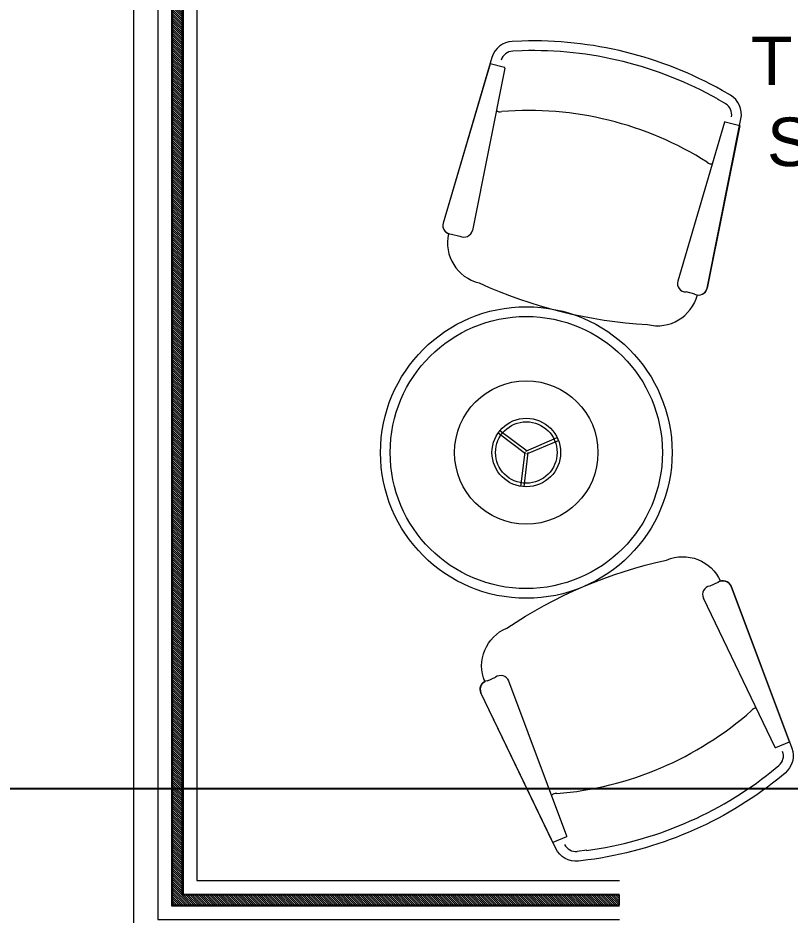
# Model space of a CAD drawing. Header units: centimetres. Extents: x 105417 to 110818, y -55119 to -48326.
# Drawn here: x 106085.6 to 106244.4, y -51966.5 to -51781.9 of the extents above; entities that cross this region are included whole.
import ezdxf

# ---------------------------------------------------------------- set-up
doc = ezdxf.new("R2010")
doc.units = ezdxf.units.CM
doc.header["$LTSCALE"] = 50
doc.header["$MEASUREMENT"] = 0
doc.layers.get('0').update_dxf_attribs({"color": 8})
doc.layers.add('BORD', color=5, linetype='Continuous')
doc.layers.add('COTE 50ème', color=1, linetype='Continuous')
for name, color, linetype, lineweight in [('CONSOLE ISOL.', 214, 'Continuous', 15), ('mobilimi', 8, 'Continuous', 9), ('WINDOWS', 21, 'Continuous', 5)]:
    doc.layers.add(name, color=color, linetype=linetype, lineweight=lineweight)
doc.layers.add('DEMOL', color=7, linetype='Continuous', lineweight=60, true_color=0xe6ac00)
doc.layers.add('HYPALON', color=7, linetype='Continuous', true_color=0xffaa00)
doc.styles.add('RS_TEXT_1.50', font='arial.ttf', dxfattribs={"height": 12.5})
doc.styles.add('RS_TXT_50', font='arial.ttf', dxfattribs={"height": 12.5})
doc.dimstyles.new('RS_50CM_LINEAIRE', dxfattribs={"dimscale": 5, "dimtxt": 12.5, "dimasz": 1.5, "dimexe": 1, "dimexo": 2.5, "dimgap": 1, "dimtad": 1, "dimdec": 1, "dimrnd": 0.5, "dimdsep": 46, "dimtxsty": 'RS_TXT_50', "dimblk1": 'ARCHTICK', "dimblk2": 'ARCHTICK', "dimsah": 1, "dimcen": 2.5, "dimdle": 1, "dimclrt": 4, "dimadec": 0, "dimazin": 2, "dimtfac": 1, "dimtdec": 1, "dimtix": 1, "dimtmove": 2, "dimatfit": 3, "dimfxl": 1, "dimtolj": 1, "dimtzin": 0, "dimarcsym": 0})

# ---------------------------------------------------------------- blocks, each defined once
blk = doc.blocks.new('_ArchTick')
at = {"color": 0, "linetype": 'ByBlock', "const_width": 0.15}
blk.add_lwpolyline([(-0.5, -0.5), (0.5, 0.5)], dxfattribs=at)
blk = doc.blocks.new('*D1044')
at = {"layer": 'COTE 50ème', "color": 0, "lineweight": -2, "ltscale": 0.5, "transparency": 16777216}
for p, q in [((106056.92, -52042.36), (106056.92, -51935.47)), ((106323.94, -51940.47), (106051.92, -51940.47)), ((106196.86, -52037.36), (106051.92, -52037.36))]:
    blk.add_line(p, q, dxfattribs=at)
at = {"layer": 'Defpoints', "color": 0, "ltscale": 0.5, "transparency": 16777216}
for p in [(106056.92, -51940.47), (106336.44, -51940.47), (106209.36, -52037.36)]:
    blk.add_point(p, dxfattribs=at)
at = {"layer": 'COTE 50ème', "color": 0, "lineweight": -2, "ltscale": 0.5, "transparency": 16777216, "xscale": 7.5, "yscale": 7.5, "zscale": 7.5}
for p, rotation in [((106056.92, -51940.47), 90), ((106056.92, -52037.36), 270)]:
    blk.add_blockref('_ArchTick', p, dxfattribs=dict(at, rotation=rotation))
at = {"layer": 'COTE 50ème', "color": 4, "ltscale": 0.5, "transparency": 16777216, "insert": (106045.54, -51988.92), "char_height": 12.5, "attachment_point": 5, "rotation": 90, "style": 'RS_TXT_50'}
blk.add_mtext('\\A1;97', dxfattribs=at)
blk = doc.blocks.new('*D1045')
at = {"layer": 'COTE 50ème', "color": 0, "lineweight": -2, "ltscale": 0.5, "transparency": 16777216}
for p, q in [((106056.92, -51945.47), (106056.92, -51665.47)), ((106312.44, -51670.47), (106051.92, -51670.47)), ((106323.94, -51940.47), (106051.92, -51940.47))]:
    blk.add_line(p, q, dxfattribs=at)
at = {"layer": 'Defpoints', "color": 0, "ltscale": 0.5, "transparency": 16777216}
for p in [(106056.92, -51670.47), (106324.94, -51670.47), (106336.44, -51940.47)]:
    blk.add_point(p, dxfattribs=at)
at = {"layer": 'COTE 50ème', "color": 0, "lineweight": -2, "ltscale": 0.5, "transparency": 16777216, "xscale": 7.5, "yscale": 7.5, "zscale": 7.5}
for p, rotation in [((106056.92, -51670.47), 90), ((106056.92, -51940.47), 270)]:
    blk.add_blockref('_ArchTick', p, dxfattribs=dict(at, rotation=rotation))
at = {"layer": 'COTE 50ème', "color": 4, "ltscale": 0.5, "transparency": 16777216, "insert": (106045.54, -51805.47), "char_height": 12.5, "attachment_point": 5, "rotation": 90, "style": 'RS_TXT_50'}
blk.add_mtext('\\A1;270', dxfattribs=at)
blk = doc.blocks.new('*D1060')
at = {"layer": 'COTE 50ème', "color": 0, "lineweight": -2, "ltscale": 0.5, "transparency": 16777216}
for p, q in [((106022.11, -51627.36), (106022.11, -51977.36)), ((106096.85, -51632.36), (106017.11, -51632.36)), ((106096.85, -51972.36), (106017.11, -51972.36))]:
    blk.add_line(p, q, dxfattribs=at)
at = {"layer": 'Defpoints', "color": 0, "ltscale": 0.5, "transparency": 16777216}
for p in [(106109.35, -51632.36), (106022.11, -51972.36), (106109.35, -51972.36)]:
    blk.add_point(p, dxfattribs=at)
at = {"layer": 'COTE 50ème', "color": 0, "lineweight": -2, "ltscale": 0.5, "transparency": 16777216, "xscale": 7.5, "yscale": 7.5, "zscale": 7.5}
for p, rotation in [((106022.11, -51632.36), 90), ((106022.11, -51972.36), 270)]:
    blk.add_blockref('_ArchTick', p, dxfattribs=dict(at, rotation=rotation))
at = {"layer": 'COTE 50ème', "color": 4, "ltscale": 0.5, "transparency": 16777216, "insert": (106010.72, -51802.36), "char_height": 12.5, "attachment_point": 5, "rotation": 90, "style": 'RS_TXT_50'}
blk.add_mtext('\\A1;340', dxfattribs=at)
blk = doc.blocks.new('*D1062')
at = {"layer": 'COTE 50ème', "color": 0, "lineweight": -2, "ltscale": 0.5, "transparency": 16777216}
for p, q in [((105995.75, -52042.36), (105995.75, -49967.36)), ((106966.85, -49972.36), (105990.75, -49972.36)), ((106196.86, -52037.36), (105990.75, -52037.36))]:
    blk.add_line(p, q, dxfattribs=at)
at = {"layer": 'Defpoints', "color": 0, "ltscale": 0.5, "transparency": 16777216}
for p in [(105995.75, -49972.36), (106979.35, -49972.36), (106209.36, -52037.36)]:
    blk.add_point(p, dxfattribs=at)
at = {"layer": 'COTE 50ème', "color": 0, "lineweight": -2, "ltscale": 0.5, "transparency": 16777216, "xscale": 7.5, "yscale": 7.5, "zscale": 7.5}
for p, rotation in [((105995.75, -49972.36), 90), ((105995.75, -52037.36), 270)]:
    blk.add_blockref('_ArchTick', p, dxfattribs=dict(at, rotation=rotation))
at = {"layer": 'COTE 50ème', "color": 4, "ltscale": 0.5, "transparency": 16777216, "insert": (105984.37, -51004.86), "char_height": 12.5, "attachment_point": 5, "rotation": 90, "style": 'RS_TXT_50'}
blk.add_mtext('\\A1;2065', dxfattribs=at)

msp = doc.modelspace()

# ---------------------------------------------------------------- hatches: boundary and pattern name
at = {"layer": 'WINDOWS'}
h = msp.add_hatch(dxfattribs=at)
h.set_pattern_fill('ANSI31', color=140, scale=2.5, angle=450)
h.set_pattern_definition([(135, (107309.3543, -53499.7897), (-0.22097087, -0.22097087), [])])
h.paths.add_polyline_path([(106209.35, -51964.36), (106209.35, -51962.36), (106119.35, -51962.36), (106119.35, -51642.36), (106209.35, -51642.36), (106209.35, -51640.36), (106117.35, -51640.36), (106117.35, -51964.36)])

# ---------------------------------------------------------------- linework, layer by layer
at = {"layer": 'BORD', "lineweight": 5, "ltscale": 0.5}
msp.add_lwpolyline([(106209.35, -52037.36), (108409.35, -52037.36), (108409.35, -51972.36), (108509.35, -51972.36), (108509.35, -51632.36), (108409.35, -51632.36), (108409.35, -50332.36), (108279.35, -50332.36), (108279.35, -50132.36), (107639.35, -50132.36), (107639.35, -49972.36), (106979.35, -49972.36), (106979.35, -50132.36), (106339.47, -50132.36), (106339.47, -50332.36), (106209.35, -50332.36), (106209.35, -51632.36), (106109.35, -51632.36), (106109.35, -51972.36), (106209.35, -51972.36)], close=True, dxfattribs=at)
at = {"layer": 'CONSOLE ISOL.', "lineweight": 5, "ltscale": 0.5}
msp.add_lwpolyline([(107309.35, -50822.36), (107309.35, -49972.36), (106979.35, -49972.36), (106979.35, -50132.36), (106339.47, -50132.36), (106339.47, -50332.36), (106209.35, -50332.36), (106209.35, -51632.36), (106109.35, -51632.36), (106109.35, -51972.36), (106209.35, -51972.36), (106209.36, -52037.36), (107161.85, -52037.36), (107161.85, -51542.36), (107079.35, -51542.36), (107079.35, -51297.36), (107044.35, -51297.36), (107044.35, -50822.36)], close=True, dxfattribs=at)
at = {"layer": 'HYPALON', "lineweight": 5, "ltscale": 0.5}
for points in [[(106209.35, -51637.36), (106114.35, -51637.36), (106114.35, -51967.36), (106209.35, -51967.36)], [(106209.35, -51640.16), (106117.15, -51640.16), (106117.15, -51964.56), (106209.35, -51964.56)], [(106209.35, -51642.56), (106119.55, -51642.56), (106119.55, -51962.16), (106209.35, -51962.16)], [(106209.35, -51645.36), (106122.35, -51645.36), (106122.35, -51959.36), (106209.35, -51959.36)]]:
    msp.add_lwpolyline(points, dxfattribs=at)
at = {"layer": 'mobilimi'}
for p, q in [((106189.32, -51788.61), (106187.37, -51788.7)), ((106182.7, -51791.3), (106173.05, -51824.09)), ((106185.67, -51792.03), (106182.7, -51791.3)), ((106185.75, -51792.17), (106179.06, -51825.58)), ((106229.45, -51798.51), (106231.14, -51799.5)), ((106230.96, -51803.33), (106221.34, -51836.01)), ((106234.06, -51803.98), (106227.35, -51837.5)), ((106231.1, -51803.25), (106234.06, -51803.98)), ((106174.76, -51826.33), (106176.51, -51826.76)), ((106224.8, -51838.67), (106223.05, -51838.24)), ((106190.35, -51871.03), (106184.72, -51866.8)), ((106189.98, -51871.54), (106184.34, -51867.3)), ((106190.04, -51871), (106196.53, -51868.23)), ((106190.29, -51871.58), (106196.77, -51868.81)), ((106189.85, -51871.25), (106189, -51878.25)), ((106190.48, -51871.32), (106189.63, -51878.32)), ((106229.58, -51898.05), (106227.93, -51898.76)), ((106244.29, -51930.82), (106232.29, -51898.81)), ((106241.33, -51931.96), (106226.59, -51901.24)), ((106182.17, -51918.26), (106183.83, -51917.55)), ((106198.5, -51950.21), (106186.54, -51918.31)), ((106195.62, -51951.56), (106180.84, -51920.73)), ((106241.48, -51932.01), (106244.29, -51930.82)), ((106240.61, -51936.95), (106242.12, -51935.71)), ((106198.43, -51950.36), (106195.62, -51951.56)), ((106202.59, -51953.15), (106200.65, -51953.38))]:
    msp.add_line(p, q, dxfattribs=at)
for points in [[(106225.35, -51838.86, 0.399393), (106227.35, -51837.5), (106234.33, -51802.63, 0.320293), (106232.15, -51797.77), (106230.46, -51796.79, 0.136318), (106189.24, -51786.61), (106187.28, -51786.7, 0.320293), (106183.09, -51789.98), (106173.05, -51824.09, 0.399393), (106174.18, -51826.23, 0.412368), (106180.45, -51836.39, 0.093652), (106215.08, -51844.94, 0.412368)], [(106230.1, -51897.78, -0.399393), (106232.29, -51898.81), (106244.77, -51932.1, -0.320293), (106243.39, -51937.25), (106241.89, -51938.49, -0.136318), (106202.82, -51955.14), (106200.88, -51955.37, -0.320293), (106196.22, -51952.8), (106180.84, -51920.73, -0.399393), (106181.61, -51918.44, -0.412368), (106186.17, -51907.41, -0.093652), (106218.99, -51893.43, -0.412368)]]:
    msp.add_lwpolyline(points, format="xyb", close=True, dxfattribs=at)
for radius in [30, 28, 14.75, 7.06, 6.33]:
    msp.add_circle((106190.16, -51871.29), radius, dxfattribs=at)
for centre, radius, start, end in [((106187.49, -51791.28), 2.58, 92.5557, 163.5954), ((106191.53, -51865.9), 77.32, 60.6106, 91.661), ((106185.64, -51792.15), 0.115, 348.6762, 76.1358), ((106229.84, -51801.73), 2.58, 348.6762, 59.7159), ((106184.72, -51800.19), 1, 224.5624, 292.4552), ((106190.58, -51869.84), 68.94, 57.717, 94.5545), ((106231.07, -51803.36), 0.115, 76.1358, 163.5954), ((106228.17, -51810.91), 1, 219.8163, 287.7091), ((106174.74, -51824.57), 1.76, 164.3066, 270.6511), ((106177.35, -51825.21), 1.76, 241.6204, 347.9649), ((106223.03, -51836.49), 1.76, 164.3066, 270.6511), ((106225.63, -51837.13), 1.76, 241.6204, 347.9649), ((106230.65, -51899.44), 1.76, 21.2541, 127.5986), ((106228.19, -51900.5), 1.76, 98.5679, 204.9124), ((106182.43, -51920), 1.76, 98.5679, 204.9124), ((106184.9, -51918.94), 1.76, 21.2541, 127.5986), ((106237.36, -51924.91), 1, 81.5099, 149.4028), ((106190.81, -51872.77), 68.94, 274.6645, 311.502), ((106241.43, -51931.91), 0.115, 205.6237, 293.0833), ((106240.48, -51933.71), 2.58, 309.5032, 20.5429), ((106192.39, -51876.51), 77.32, 277.5581, 308.6085), ((106196.19, -51942.46), 1, 76.7638, 144.6566), ((106200.35, -51950.81), 2.58, 205.6237, 276.6634), ((106198.39, -51950.25), 0.115, 293.0833, 20.5429)]:
    msp.add_arc(centre, radius, start, end, dxfattribs=at)
at = {"layer": 'WINDOWS', "color": 140}
msp.add_lwpolyline([(106209.35, -51964.36), (106209.35, -51962.36), (106119.35, -51962.36), (106119.35, -51642.36), (106209.35, -51642.36), (106209.35, -51640.36), (106117.35, -51640.36), (106117.35, -51964.36)], close=True, dxfattribs=at)

# ---------------------------------------------------------------- texts
at = {"layer": 'DEMOL', "lineweight": -2, "insert": (106270.15, -51799.09), "char_height": 10, "width": 93.9293, "attachment_point": 5, "style": 'RS_TEXT_1.50'}
msp.add_mtext('TERASA 1\\PS=6.34m²', dxfattribs=at)

# ---------------------------------------------------------------- dimensions: what is measured, and where the dimension line sits
at = {"layer": 'COTE 50ème', "ltscale": 0.5}
for base, p1, p2, picture, middle in [((105995.75, -49972.36), (106209.36, -52037.36), (106979.35, -49972.36), '*D1062', (105984.37, -51004.86)), ((106022.11, -51972.36), (106109.35, -51632.36), (106109.35, -51972.36), '*D1060', (106010.72, -51802.36)), ((106056.92, -51670.47), (106336.44, -51940.47), (106324.94, -51670.47), '*D1045', (106045.54, -51805.47)), ((106056.92, -51940.47), (106209.36, -52037.36), (106336.44, -51940.47), '*D1044', (106045.54, -51988.92))]:
    dim = msp.add_linear_dim(base=base, p1=p1, p2=p2, angle=90, dimstyle='RS_50CM_LINEAIRE', dxfattribs=at)
    dim.commit()
    dim.dimension.update_dxf_attribs({"geometry": picture, "text_midpoint": middle})

doc.saveas('drawing.dxf')
